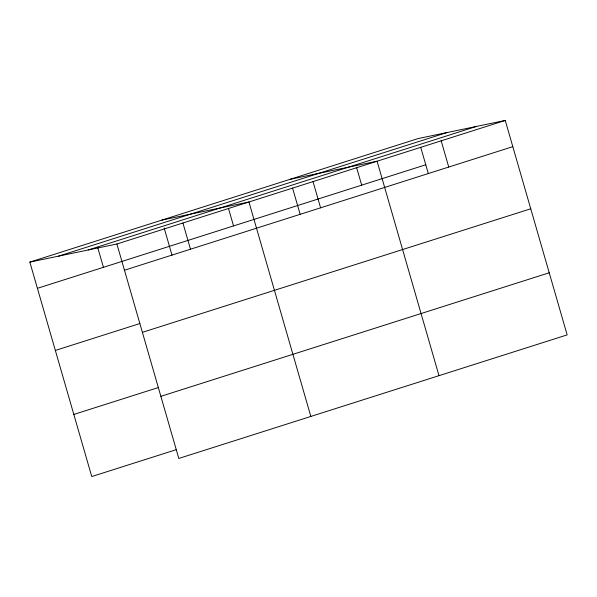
<?xml version="1.0" encoding="UTF-8"?>
<svg xmlns="http://www.w3.org/2000/svg" width="597" height="597" viewBox="0 0 597 597"><rect width="100%" height="100%" fill="white"/><g stroke="black" fill="none" stroke-linecap="round" stroke-linejoin="round"><path stroke-width="0.9" d="M29.85 262.105L418.198 138.549L505.249 120.445L567.15 334.895L178.801 458.451L116.9 244.001L29.85 262.105L91.751 476.555L176.249 449.668M58.581 256.128L446.929 132.571M88.177 249.979L476.525 126.415M116.9 244.001L505.249 120.445M37.417 288.321L425.765 164.765M124.467 270.217L512.823 146.661M55.349 350.439L139.855 323.552M142.399 332.335L530.748 208.778M73.819 414.437L158.324 387.55M160.869 396.333L549.218 272.777M290.045 179.324L377.095 161.22L438.996 375.67M161.891 220.099L248.942 201.995L310.843 416.445M441.176 140.832L448.743 167.048M420.721 147.287L428.325 173.637M356.64 167.675L361.692 185.152M313.022 181.607L320.589 207.823M292.567 188.062L300.172 214.413M228.487 208.45L233.531 225.927M182.921 222.994L190.488 249.218M164.16 227.964L172.018 255.188M97.632 247.218L103.438 267.322"/></g></svg>
